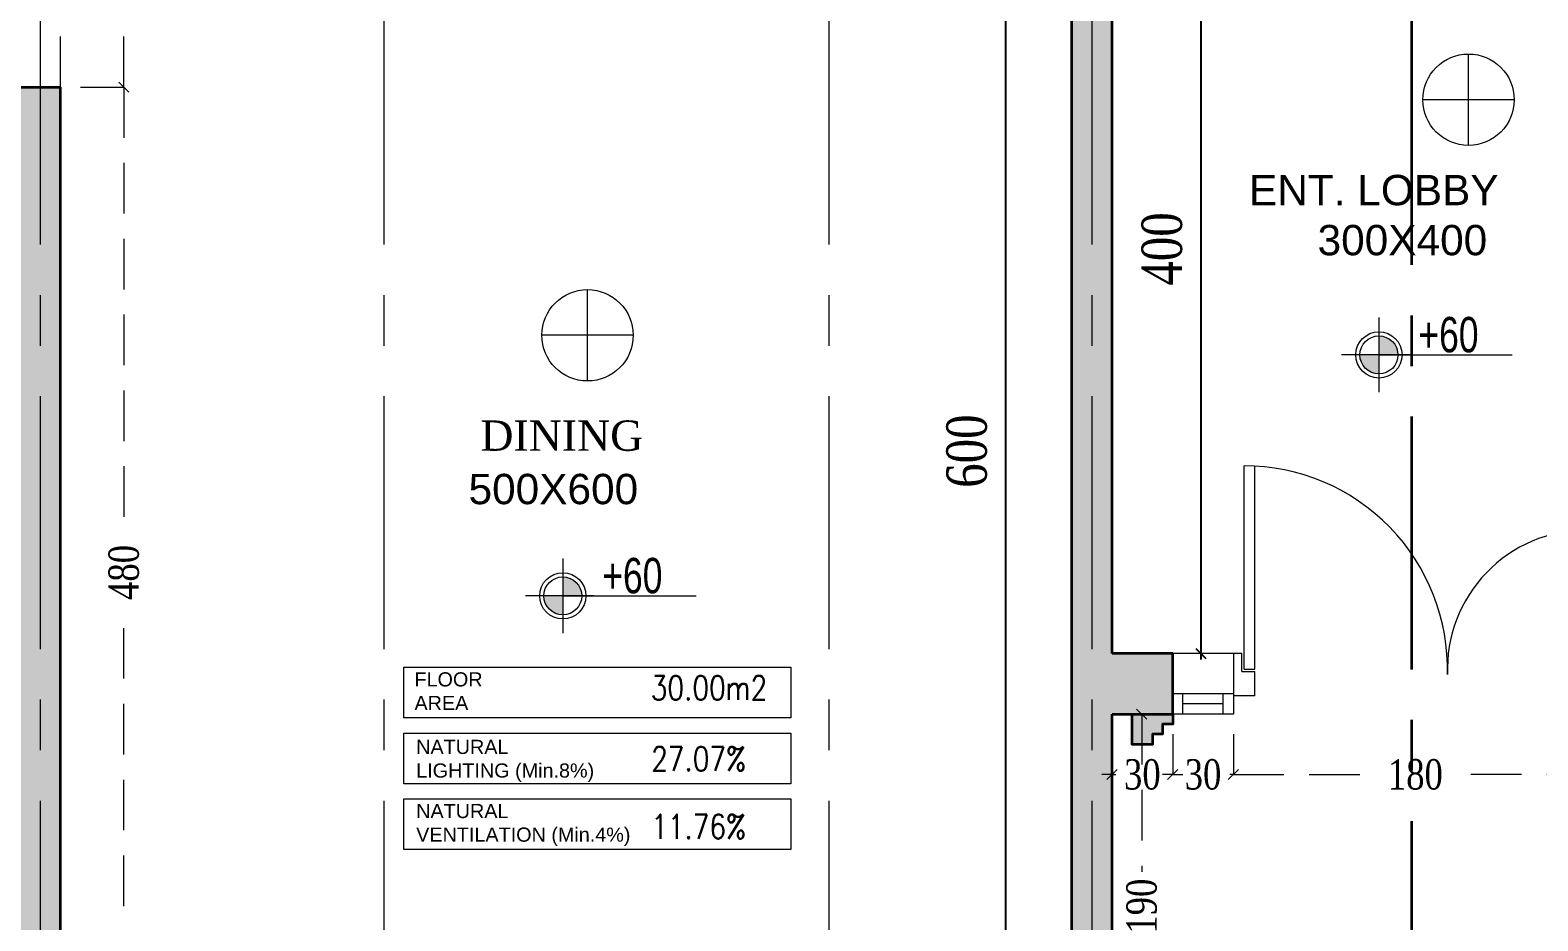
# Model space of a CAD drawing. Header units: inches. Extents: x -114 to 635, y -137 to 57.
# Drawn here: x 31.23 to 38.68, y 12.26 to 16.66 of the extents above; entities that cross this region are included whole.
import ezdxf
from ezdxf.enums import TextEntityAlignment as Align

# ---------------------------------------------------------------- set-up
doc = ezdxf.new("R2010")
doc.units = ezdxf.units.IN
doc.header["$MEASUREMENT"] = 0
doc.header["$PDMODE"] = 98
for name, pattern in [('( Hidden )', [0.375, 0.25, -0.125]), ('CENTER', [2, 1.25, -0.25, 0.25, -0.25]), ('CENTERX2', [4, 2.5, -0.5, 0.5, -0.5]), ('DASHED2', [0.375, 0.25, -0.125]), ('HIDDEN', [0.375, 0.25, -0.125]), ('VILLA AXIS$0$CENTER', [2, 1.25, -0.25, 0.25, -0.25])]:
    doc.linetypes.add(name, pattern=pattern)
doc.layers.get('0').update_dxf_attribs({"lineweight": 5})
doc.layers.get('Defpoints').update_dxf_attribs({"lineweight": 5})
for name, color, linetype, lineweight in [('A-SECTION LINE', 230, 'Continuous', 35), ('ARCHES', 1, 'HIDDEN', 5), ('DETAILS DIMENSION', 15, 'Continuous', 5), ('DOOR', 1, 'Continuous', 5), ('E-AX', 9, '( Hidden )', 0), ('GENERAL TEXT', 4, 'Continuous', 5), ('HATCH', 15, 'Continuous', 0), ('LEVEL SYMBOL', 8, 'Continuous', 5), ('ROOM INFORMATION', 7, 'Continuous', 5), ('ROOMS DIMENSION', 3, 'Continuous', 5), ('TEXT ROOM INFORMATION', 1, 'Continuous', 5), ('WALL PROPOSED', 7, 'Continuous', 30), ('WINDOWS', 5, 'Continuous', 5)]:
    doc.layers.add(name, color=color, linetype=linetype, lineweight=lineweight)
doc.layers.add('ALARM', color=7, linetype='Continuous', lineweight=5, true_color=0xff0f0f)
doc.layers.add('AXIES', color=7, linetype='CENTER', lineweight=0, true_color=0x949596)
doc.styles.add('002-F.FLOOR PLAN$0$xref plans$0$ATTRIBUTE', font='BKANT.TTF')
doc.styles.add('ROMANS-TITLE', font='ROMANS.shx', dxfattribs={"width": 0.8})
doc.styles.add('ST', font='times.ttf', dxfattribs={"width": 0.8})
doc.styles.get("Standard").update_dxf_attribs({"font": 'arial.ttf'})
doc.styles.add('style4', font='times.ttf', dxfattribs={"width": 0.8})
doc.dimstyles.new('DIM100-2', dxfattribs={"dimtxt": 0.2, "dimasz": 0.05, "dimexe": 0.1, "dimexo": 0.1, "dimgap": 0.09, "dimtad": 1, "dimdec": 0, "dimlfac": 100, "dimzin": 0, "dimdsep": 46, "dimtxsty": 'style4', "dimblk1": 'OBLIQUE', "dimblk2": 'OBLIQUE', "dimsah": 1, "dimcen": 0.09, "dimdle": 0.03, "dimse1": 1, "dimse2": 1, "dimclrd": 256, "dimclrt": 256, "dimadec": 0, "dimazin": 0, "dimtfac": 1, "dimtdec": 0, "dimtix": 1, "dimtmove": 2, "dimatfit": 3, "dimldrblk": 'OBLIQUE', "dimfxl": 1, "dimtolj": 1, "dimtzin": 0, "dimarcsym": 0})
doc.dimstyles.new('RASH PLAN', dxfattribs={"dimtxt": 0.15, "dimasz": 0.05, "dimexe": 0, "dimexo": 0.1, "dimgap": 0.05, "dimtad": 0, "dimdec": 0, "dimlfac": 100, "dimzin": 0, "dimdsep": 46, "dimtxsty": 'ST', "dimblk": 'OBLIQUE', "dimcen": 0.09, "dimclrd": 200, "dimclre": 6, "dimclrt": 1, "dimadec": 0, "dimazin": 0, "dimtfac": 1, "dimtdec": 0, "dimtmove": 1, "dimatfit": 3, "dimldrblk": 'OBLIQUE', "dimfxl": 0, "dimtolj": 1, "dimtzin": 0, "dimlwd": -1, "dimlwe": -1, "dimarcsym": 0})

# ---------------------------------------------------------------- blocks, each defined once
blk = doc.blocks.new('_Oblique')
at = {"color": 0, "lineweight": -2}
blk.add_line((-0.5, -0.5), (0.5, 0.5), dxfattribs=at)
blk = doc.blocks.new('*D167')
at = {"layer": 'Defpoints', "color": 0, "transparency": 16777216}
for p in [(36.5786, 13.2793), (36.7253, 13.2793), (36.5786, 11.3798)]:
    blk.add_point(p, dxfattribs=at)
at = {"layer": 'DETAILS DIMENSION', "color": 6, "transparency": 16777216}
for p, q in [((36.6786, 13.2793), (36.7253, 13.2793)), ((36.6786, 11.3798), (36.7253, 11.3798))]:
    blk.add_line(p, q, dxfattribs=at)
at = {"layer": 'DETAILS DIMENSION', "color": 200, "linetype": 'DASHED2', "transparency": 16777216}
for p, q in [((36.7253, 13.2793), (36.7253, 12.4989)), ((36.7253, 11.3798), (36.7253, 12.1602))]:
    blk.add_line(p, q, dxfattribs=at)
at = {"layer": 'DETAILS DIMENSION', "color": 200, "transparency": 16777216, "xscale": 0.05, "yscale": 0.05, "zscale": 0.05}
for p, rotation in [((36.7253, 13.2793), 90), ((36.7253, 11.3798), 270)]:
    blk.add_blockref('_Oblique', p, dxfattribs=dict(at, rotation=rotation))
at = {"layer": 'DETAILS DIMENSION', "color": 1, "transparency": 16777216, "insert": (36.7253, 12.3295), "char_height": 0.15, "attachment_point": 5, "rotation": 90, "style": 'ST'}
blk.add_mtext('\\A1;190', dxfattribs=at)
blk = doc.blocks.new('*D168')
at = {"layer": 'Defpoints', "color": 0, "transparency": 16777216}
for p in [(36.5785, 13.2793), (36.8786, 13.2793), (36.8786, 12.9801)]:
    blk.add_point(p, dxfattribs=at)
at = {"layer": 'DETAILS DIMENSION', "color": 6, "transparency": 16777216}
for p, q in [((36.5785, 13.1793), (36.5785, 12.9801)), ((36.8786, 13.1793), (36.8786, 12.9801))]:
    blk.add_line(p, q, dxfattribs=at)
at = {"layer": 'DETAILS DIMENSION', "color": 200, "linetype": 'DASHED2', "transparency": 16777216}
for p, q in [((36.5785, 12.9801), (36.5285, 12.9801)), ((36.5785, 12.9801), (36.5967, 12.9801)), ((36.8786, 12.9801), (36.8604, 12.9801)), ((36.8786, 12.9801), (36.9286, 12.9801))]:
    blk.add_line(p, q, dxfattribs=at)
at = {"layer": 'DETAILS DIMENSION', "color": 200, "transparency": 16777216, "xscale": 0.05, "yscale": 0.05, "zscale": 0.05}
blk.add_blockref('_Oblique', (36.5785, 12.9801), dxfattribs=at)
at = {"layer": 'DETAILS DIMENSION', "color": 200, "transparency": 16777216, "xscale": 0.05, "yscale": 0.05, "zscale": 0.05, "rotation": 180}
blk.add_blockref('_Oblique', (36.8786, 12.9801), dxfattribs=at)
at = {"layer": 'DETAILS DIMENSION', "color": 1, "transparency": 16777216, "insert": (36.7285, 12.9801), "char_height": 0.15, "attachment_point": 5, "style": 'ST'}
blk.add_mtext('\\A1;30', dxfattribs=at)
blk = doc.blocks.new('*D169')
at = {"layer": 'Defpoints', "color": 0, "transparency": 16777216}
for p in [(36.8786, 13.2793), (37.1785, 13.2793), (37.1785, 12.9801)]:
    blk.add_point(p, dxfattribs=at)
at = {"layer": 'DETAILS DIMENSION', "color": 6, "transparency": 16777216}
for p, q in [((36.8786, 13.1793), (36.8786, 12.9801)), ((37.1785, 13.1793), (37.1785, 12.9801))]:
    blk.add_line(p, q, dxfattribs=at)
at = {"layer": 'DETAILS DIMENSION', "color": 200, "linetype": 'DASHED2', "transparency": 16777216}
for p, q in [((36.8786, 12.9801), (36.8286, 12.9801)), ((36.8786, 12.9801), (36.8967, 12.9801)), ((37.1785, 12.9801), (37.1604, 12.9801)), ((37.1785, 12.9801), (37.2285, 12.9801))]:
    blk.add_line(p, q, dxfattribs=at)
at = {"layer": 'DETAILS DIMENSION', "color": 200, "transparency": 16777216, "xscale": 0.05, "yscale": 0.05, "zscale": 0.05}
blk.add_blockref('_Oblique', (36.8786, 12.9801), dxfattribs=at)
at = {"layer": 'DETAILS DIMENSION', "color": 200, "transparency": 16777216, "xscale": 0.05, "yscale": 0.05, "zscale": 0.05, "rotation": 180}
blk.add_blockref('_Oblique', (37.1785, 12.9801), dxfattribs=at)
at = {"layer": 'DETAILS DIMENSION', "color": 1, "transparency": 16777216, "insert": (37.0285, 12.9801), "char_height": 0.15, "attachment_point": 5, "style": 'ST'}
blk.add_mtext('\\A1;30', dxfattribs=at)
blk = doc.blocks.new('*D170')
at = {"layer": 'Defpoints', "color": 0, "transparency": 16777216}
for p in [(37.1785, 13.2793), (38.9785, 13.2793), (38.9785, 12.9801)]:
    blk.add_point(p, dxfattribs=at)
at = {"layer": 'DETAILS DIMENSION', "color": 6, "transparency": 16777216}
for p, q in [((37.1785, 13.1793), (37.1785, 12.9801)), ((38.9785, 13.1793), (38.9785, 12.9801))]:
    blk.add_line(p, q, dxfattribs=at)
at = {"layer": 'DETAILS DIMENSION', "color": 200, "linetype": 'DASHED2', "transparency": 16777216}
for p, q in [((37.1785, 12.9801), (37.9091, 12.9801)), ((38.9785, 12.9801), (38.2478, 12.9801))]:
    blk.add_line(p, q, dxfattribs=at)
at = {"layer": 'DETAILS DIMENSION', "color": 200, "transparency": 16777216, "xscale": 0.05, "yscale": 0.05, "zscale": 0.05, "rotation": 180}
blk.add_blockref('_Oblique', (37.1785, 12.9801), dxfattribs=at)
at = {"layer": 'DETAILS DIMENSION', "color": 200, "transparency": 16777216, "xscale": 0.05, "yscale": 0.05, "zscale": 0.05}
blk.add_blockref('_Oblique', (38.9785, 12.9801), dxfattribs=at)
at = {"layer": 'DETAILS DIMENSION', "color": 1, "transparency": 16777216, "insert": (38.0785, 12.9801), "char_height": 0.15, "attachment_point": 5, "style": 'ST'}
blk.add_mtext('\\A1;180', dxfattribs=at)
blk = doc.blocks.new('*D256')
at = {"layer": 'Defpoints', "color": 0, "transparency": 16777216}
for p in [(31.3786, 16.3794), (31.6925, 16.3794), (31.3786, 11.5798)]:
    blk.add_point(p, dxfattribs=at)
at = {"layer": 'DETAILS DIMENSION', "color": 6, "transparency": 16777216}
for p, q in [((31.4786, 16.3794), (31.6925, 16.3794)), ((31.4786, 11.5798), (31.6925, 11.5798))]:
    blk.add_line(p, q, dxfattribs=at)
at = {"layer": 'DETAILS DIMENSION', "color": 200, "linetype": 'DASHED2', "transparency": 16777216}
for p, q in [((31.6925, 16.3794), (31.6925, 14.158)), ((31.6925, 11.5798), (31.6925, 13.8013))]:
    blk.add_line(p, q, dxfattribs=at)
at = {"layer": 'DETAILS DIMENSION', "color": 200, "transparency": 16777216, "xscale": 0.05, "yscale": 0.05, "zscale": 0.05}
for p, rotation in [((31.6925, 16.3794), 90), ((31.6925, 11.5798), 270)]:
    blk.add_blockref('_Oblique', p, dxfattribs=dict(at, rotation=rotation))
at = {"layer": 'DETAILS DIMENSION', "color": 1, "transparency": 16777216, "insert": (31.6925, 13.9796), "char_height": 0.15, "attachment_point": 5, "rotation": 90, "style": 'ST'}
blk.add_mtext('\\A1;480', dxfattribs=at)
blk = doc.blocks.new('*D257')
at = {"layer": 'Defpoints', "color": 0, "transparency": 16777216}
for p in [(31.3786, 17.3794), (31.6925, 17.3794), (31.3786, 16.3794)]:
    blk.add_point(p, dxfattribs=at)
at = {"layer": 'DETAILS DIMENSION', "color": 6, "transparency": 16777216}
for p, q in [((31.4786, 17.3794), (31.6925, 17.3794)), ((31.4786, 16.3794), (31.6925, 16.3794))]:
    blk.add_line(p, q, dxfattribs=at)
at = {"layer": 'DETAILS DIMENSION', "color": 200, "linetype": 'DASHED2', "transparency": 16777216}
for p, q in [((31.6925, 17.3794), (31.6925, 17.0488)), ((31.6925, 16.3794), (31.6925, 16.7101))]:
    blk.add_line(p, q, dxfattribs=at)
at = {"layer": 'DETAILS DIMENSION', "color": 200, "transparency": 16777216, "xscale": 0.05, "yscale": 0.05, "zscale": 0.05}
for p, rotation in [((31.6925, 17.3794), 90), ((31.6925, 16.3794), 270)]:
    blk.add_blockref('_Oblique', p, dxfattribs=dict(at, rotation=rotation))
at = {"layer": 'DETAILS DIMENSION', "color": 1, "transparency": 16777216, "insert": (31.6925, 16.8794), "char_height": 0.15, "attachment_point": 5, "rotation": 90, "style": 'ST'}
blk.add_mtext('\\A1;100', dxfattribs=at)
blk = doc.blocks.new('*D333')
at = {"layer": 'Defpoints', "color": 0, "transparency": 16777216}
for p in [(36.5786, 17.5794), (36.5786, 13.5793), (37.0177, 13.5793)]:
    blk.add_point(p, dxfattribs=at)
at = {"layer": 'ROOMS DIMENSION', "linetype": 'Continuous', "lineweight": -2, "transparency": 16777216}
blk.add_line((37.0177, 17.6094), (37.0177, 13.5493), dxfattribs=at)
at = {"layer": 'ROOMS DIMENSION', "lineweight": -2, "transparency": 16777216, "xscale": 0.05, "yscale": 0.05, "zscale": 0.05}
for p, rotation in [((37.0177, 17.5794), 90), ((37.0177, 13.5793), 270)]:
    blk.add_blockref('_Oblique', p, dxfattribs=dict(at, rotation=rotation))
at = {"layer": 'ROOMS DIMENSION', "transparency": 16777216, "insert": (36.826, 15.5794), "char_height": 0.2, "attachment_point": 5, "rotation": 90, "style": 'style4'}
blk.add_mtext('\\A1;400', dxfattribs=at)
blk = doc.blocks.new('*D336')
at = {"layer": 'Defpoints', "color": 0, "transparency": 16777216}
for p in [(36.0527, 17.5794), (36.3786, 17.5794), (36.3786, 11.5798)]:
    blk.add_point(p, dxfattribs=at)
at = {"layer": 'ROOMS DIMENSION', "linetype": 'Continuous', "lineweight": -2, "transparency": 16777216}
blk.add_line((36.0527, 11.5498), (36.0527, 17.6094), dxfattribs=at)
at = {"layer": 'ROOMS DIMENSION', "lineweight": -2, "transparency": 16777216, "xscale": 0.05, "yscale": 0.05, "zscale": 0.05}
for p, rotation in [((36.0527, 17.5794), 90), ((36.0527, 11.5798), 270)]:
    blk.add_blockref('_Oblique', p, dxfattribs=dict(at, rotation=rotation))
at = {"layer": 'ROOMS DIMENSION', "transparency": 16777216, "insert": (35.8609, 14.5796), "char_height": 0.2, "attachment_point": 5, "rotation": 90, "style": 'style4'}
blk.add_mtext('\\A1;600', dxfattribs=at)
blk = doc.blocks.new('002-F.FLOOR PLAN$0$xref plans$0$LVL-PL')
h = blk.add_hatch(color=256)
h.paths.add_polyline_path([(0, 0.1233), (0, 0), (0.1233, 0, 0.414214)])
h.paths.add_polyline_path([(0, 0), (-0.1233, 0, 0.414214), (0, -0.1233)])
for p, q in [((0, 0.2424), (0, -0.2424)), ((0.2, 0), (-0.2424, 0)), ((0, 0), (0.8648, 0))]:
    blk.add_line(p, q)
for radius in [0.15, 0.1233]:
    blk.add_circle((0, 0), radius)
at = {"style": '002-F.FLOOR PLAN$0$xref plans$0$ATTRIBUTE', "width": 0.75, "flags": 12}
for tag, p in [('LEVEL', (0.517, 0.1508)), ('POSITION', (0.517, -0.1541))]:
    blk.add_attdef(tag, text='', height=0.2, dxfattribs=at).set_placement(p, align=Align.MIDDLE)
blk = doc.blocks.new('A$Cee9972fe')
at = {"layer": 'ALARM', "lineweight": 0}
for p, q in [((-0.1835, -0.0942), (-0.1835, 0.3575)), ((0.0423, 0.1316), (-0.4093, 0.1316))]:
    blk.add_line(p, q, dxfattribs=at)
blk.add_circle((-0.1835, 0.1316), 0.2258, dxfattribs=at)
blk = doc.blocks.new('*U1159')
for p, q in [((-1650, 27.4), (-1650, 977.6)), ((-1600, 27.4), (-1600, 976.5)), ((-100, 27.4), (-100, 675.7)), ((-50, 27.4), (-50, 677.6)), ((-1700, 102.4), (-1660, 102.4)), ((-1660, 17.4), (-1660, 102.4)), ((-40, 17.4), (-40, 102.4)), ((0, 102.4), (-40, 102.4)), ((-1660, 17.4), (-1600, 17.4)), ((-1650, 27.4), (-1600, 27.4)), ((-1600, -97.6), (-1600, 17.4)), ((-50, 27.4), (-100, 27.4)), ((-40, 17.4), (-100, 17.4)), ((-100, -97.6), (-100, 17.4)), ((-1600, -97.6), (-1700, -97.6)), ((-100, -97.6), (0, -97.6))]:
    blk.add_line(p, q)
for centre, radius, start, end in [((-1650.1, 27.2), 950.4, 358.5054, 89.99464), ((-49.8, 26.9), 650.6, 90.01633, 182.16363)]:
    blk.add_arc(centre, radius, start, end)
blk = doc.blocks.new('DASLASDLASLDASLASDLASLQWELQWELQWELQWELQ')
at = {"layer": 'AXIES', "linetype": 'CENTERX2', "ltscale": 0.5}
for p, q in [((31.2786, -578.2063), (31.2786, -610.1736)), ((32.9786, -578.2063), (32.9786, -610.1736)), ((35.1783, -578.2063), (35.1783, -610.1736)), ((36.4786, -578.2063), (36.4786, -610.1736))]:
    blk.add_line(p, q, dxfattribs=at)
blk = doc.blocks.new('Room Info')
at = {"layer": 'TEXT ROOM INFORMATION', "ltscale": 5}
for tag, p in [('FLR_AREA', (17, 833.5)), ('NAT_LIGHT', (19, 482.5)), ('NAT_VENT', (19, 147.5))]:
    blk.add_attdef(tag, p, '', height=180, dxfattribs=at)

msp = doc.modelspace()

# ---------------------------------------------------------------- hatches: boundary and pattern name
at = {"layer": 'HATCH', "true_color": 0x939598}
h = msp.add_hatch(color=252, dxfattribs=at)
h.dxf.hatch_style = 1
h.paths.add_polyline_path([(36.5786, 17.5794), (36.8786, 17.5794), (36.8786, 17.7794), (36.3786, 17.7794), (36.3786, 11.5798), (35.6286, 11.5798), (35.6286, 11.3798), (36.5786, 11.3798), (36.5786, 13.2793), (36.8786, 13.2793), (36.8786, 13.5793), (36.5786, 13.5793)])
h = msp.add_hatch(color=252, dxfattribs=at)
h.dxf.hatch_style = 1
h.paths.add_polyline_path([(31.3786, 16.3794), (31.0786, 16.3794), (31.0786, 16.2797), (30.8805, 16.2797), (30.8805, 16.0797), (31.1286, 16.0797), (31.1286, 7.0801), (30.9796, 7.0801), (30.9796, 6.8801), (31.3786, 6.8801), (31.3786, 11.3798), (33.1286, 11.3798), (33.1286, 11.5798), (31.3786, 11.5798)])
h = msp.add_hatch(color=252, dxfattribs=at)
h.dxf.hatch_style = 1
h.paths.add_polyline_path([(36.8286, 13.2293), (36.8786, 13.2293), (36.8786, 13.2793), (36.6786, 13.2793), (36.6786, 13.1293), (36.7786, 13.1293), (36.7786, 13.1793), (36.8286, 13.1793)])

# ---------------------------------------------------------------- linework, layer by layer
at = {"layer": 'A-SECTION LINE', "linetype": 'VILLA AXIS$0$CENTER'}
msp.add_lwpolyline([(38.0616, 5.5005), (38.0616, 32.8481)], dxfattribs=at)
at = {"layer": 'ARCHES'}
msp.add_line((31.3786, 16.3794), (31.3786, 17.3794), dxfattribs=at)
at = {"layer": 'ROOM INFORMATION', "ltscale": 5}
for points in [[(33.0769, 13.5109), (34.9903, 13.5109), (34.9903, 13.2609), (33.0769, 13.2609)], [(33.0769, 13.1844), (34.9903, 13.1844), (34.9903, 12.9344), (33.0769, 12.9344)], [(33.0769, 12.8604), (34.9903, 12.8604), (34.9903, 12.6104), (33.0769, 12.6104)]]:
    msp.add_lwpolyline(points, close=True, dxfattribs=at)
at = {"layer": 'WALL PROPOSED', "linetype": 'Continuous', "lineweight": 35}
for p, q in [((31.0786, 16.3794), (31.3786, 16.3794)), ((31.0786, 16.3794), (31.3786, 16.3794)), ((36.8786, 13.2793), (36.8786, 13.5793))]:
    msp.add_line(p, q, dxfattribs=at)
at = {"layer": 'WALL PROPOSED', "linetype": 'Continuous', "lineweight": 35, "flags": 128}
for points in [[(36.3786, 17.7794), (36.3786, 11.5798)], [(36.5786, 13.5793), (36.5786, 17.5794)], [(31.3786, 11.5798), (31.3786, 16.3794)], [(36.8786, 13.5793), (36.5786, 13.5793)], [(36.5786, 11.2798), (36.5786, 13.2793)], [(36.5786, 13.2793), (36.8786, 13.2793)], [(36.8786, 13.2793), (36.8786, 13.2293), (36.8286, 13.2293), (36.8286, 13.1793), (36.7786, 13.1793), (36.7786, 13.1293), (36.6786, 13.1293), (36.6786, 13.2793)]]:
    msp.add_lwpolyline(points, dxfattribs=at)
at = {"layer": 'WINDOWS'}
for p, q in [((37.1785, 13.5793), (36.8786, 13.5793)), ((37.1785, 13.5793), (37.1785, 13.2793)), ((37.1785, 13.3793), (36.8786, 13.3793)), ((36.9286, 13.2793), (36.9286, 13.3793)), ((37.1285, 13.2793), (37.1285, 13.3793)), ((37.1785, 13.2793), (36.8786, 13.2793)), ((37.1285, 13.3293), (36.9286, 13.3293))]:
    msp.add_line(p, q, dxfattribs=at)

# ---------------------------------------------------------------- block references
at = {"layer": 'ALARM'}
for p in [(38.5248, 16.1857), (34.1686, 15.0206)]:
    msp.add_blockref('A$Cee9972fe', p, dxfattribs=at)
at = {"layer": 'DOOR', "xscale": 0.001058823529411462, "yscale": 0.001058823529411462, "zscale": 0.001058823529411462}
msp.add_blockref('*U1159', (38.9785, 13.472), dxfattribs=at)
at = {"layer": 'E-AX'}
msp.add_blockref('DASLASDLASLDASLASDLASLQWELQWELQWELQWELQ', (0, 613.0572), dxfattribs=at)
at = {"layer": 'LEVEL SYMBOL', "linetype": 'Continuous', "lineweight": 0}
ref = msp.add_blockref('002-F.FLOOR PLAN$0$xref plans$0$LVL-PL', (37.8983, 15.0554), dxfattribs=dict(at, xscale=0.7620000000000069, yscale=0.7620000000000069, zscale=0.7620000000000069))
ref.add_attrib('LEVEL', '+60', dxfattribs={"layer": '0', "lineweight": 5, "height": 0.175, "rotation": 360, "style": '002-F.FLOOR PLAN$0$xref plans$0$ATTRIBUTE', "width": 0.75}).set_placement((38.2421, 15.1557), align=Align.MIDDLE)
ref = msp.add_blockref('002-F.FLOOR PLAN$0$xref plans$0$LVL-PL', (33.8629, 13.8639), dxfattribs=dict(at, xscale=0.7620000000000069, yscale=0.7620000000000069, zscale=0.7620000000000069))
ref.add_attrib('LEVEL', '+60', dxfattribs={"layer": '0', "lineweight": 5, "height": 0.175, "rotation": 360, "style": '002-F.FLOOR PLAN$0$xref plans$0$ATTRIBUTE', "width": 0.75}).set_placement((34.2068, 13.9642), align=Align.MIDDLE)
at = {"layer": 'TEXT ROOM INFORMATION'}
ref = msp.add_blockref('Room Info', (34.2809, 12.6354), dxfattribs=dict(at, xscale=0.001, yscale=0.001, zscale=0.001))
ref.add_attrib('FLR_AREA', '30.00m2', dxfattribs={"ltscale": 5, "height": 0.12, "style": 'ROMANS-TITLE', "width": 0.8}).set_placement((34.2979, 13.4689), align=Align.TOP_LEFT)
ref.add_attrib('NAT_LIGHT', '27.07%', dxfattribs={"ltscale": 5, "height": 0.12, "style": 'ROMANS-TITLE', "width": 0.8}).set_placement((34.2999, 13.1179), align=Align.TOP_LEFT)
ref.add_attrib('NAT_VENT', '11.76%', dxfattribs={"ltscale": 5, "height": 0.12, "style": 'ROMANS-TITLE', "width": 0.8}).set_placement((34.2999, 12.7829), align=Align.TOP_LEFT)

# ---------------------------------------------------------------- texts
at = {"layer": 'GENERAL TEXT'}
for s, p in [('ENT. LOBBY', (37.2559, 15.7955)), ('300X400', (37.5949, 15.5481)), ('500X600', (33.3967, 14.3172))]:
    msp.add_text(s, height=0.15, dxfattribs=at).set_placement(p)
at = {"layer": 'GENERAL TEXT', "insert": (33.4553, 14.6551), "char_height": 0.15, "attachment_point": 4}
msp.add_mtext('\\A1;{\\pql;\\fTimes New Roman|b0|i0|c178|p0;\\W1.000000;DINING}', dxfattribs=at)
at = {"layer": 'ROOM INFORMATION', "ltscale": 5, "char_height": 0.07, "attachment_point": 1}
for s, insert in [('{\\C7;FLOOR\\PAREA}', (33.1294, 13.4859)), ('{\\C7;NATURAL\\PLIGHTING (Min.8%)}', (33.1379, 13.1519)), ('{\\C7;NATURAL\\PVENTILATION (Min.4%)}', (33.1379, 12.8349))]:
    msp.add_mtext_dynamic_manual_height_columns(s, width=1.51509, gutter_width=0.9, heights=[0], dxfattribs=dict(at, insert=insert))

# ---------------------------------------------------------------- dimensions: what is measured, and where the dimension line sits
at = {"layer": 'DETAILS DIMENSION'}
for base, p1, p2, picture, middle in [((31.6925, 17.3794), (31.3786, 16.3794), (31.3786, 17.3794), '*D257', (31.6925, 16.8794)), ((31.6925, 16.3794), (31.3786, 11.5798), (31.3786, 16.3794), '*D256', (31.6925, 13.9796)), ((36.7253, 13.2793), (36.5786, 11.3798), (36.5786, 13.2793), '*D167', (36.7253, 12.3295))]:
    dim = msp.add_linear_dim(base=base, p1=p1, p2=p2, angle=90, dimstyle='RASH PLAN', dxfattribs=at)
    dim.commit()
    dim.dimension.update_dxf_attribs({"geometry": picture, "text_midpoint": middle})
for base, p1, p2, picture, middle in [((36.8786, 12.9801), (36.5785, 13.2793), (36.8786, 13.2793), '*D168', (36.7285, 12.9801)), ((37.1785, 12.9801), (36.8786, 13.2793), (37.1785, 13.2793), '*D169', (37.0285, 12.9801)), ((38.9785, 12.9801), (37.1785, 13.2793), (38.9785, 13.2793), '*D170', (38.0785, 12.9801))]:
    dim = msp.add_linear_dim(base=base, p1=p1, p2=p2, dimstyle='RASH PLAN', dxfattribs=at)
    dim.commit()
    dim.dimension.update_dxf_attribs({"geometry": picture, "text_midpoint": middle})
at = {"layer": 'ROOMS DIMENSION'}
for base, p1, p2, picture, middle in [((36.0527, 17.5794), (36.3786, 11.5798), (36.3786, 17.5794), '*D336', (35.8609, 14.5796)), ((37.0177, 13.5793), (36.5786, 17.5794), (36.5786, 13.5793), '*D333', (36.826, 15.5794))]:
    dim = msp.add_linear_dim(base=base, p1=p1, p2=p2, angle=90, dimstyle='DIM100-2', dxfattribs=at)
    dim.commit()
    dim.dimension.update_dxf_attribs({"geometry": picture, "text_midpoint": middle})

doc.saveas('drawing.dxf')
